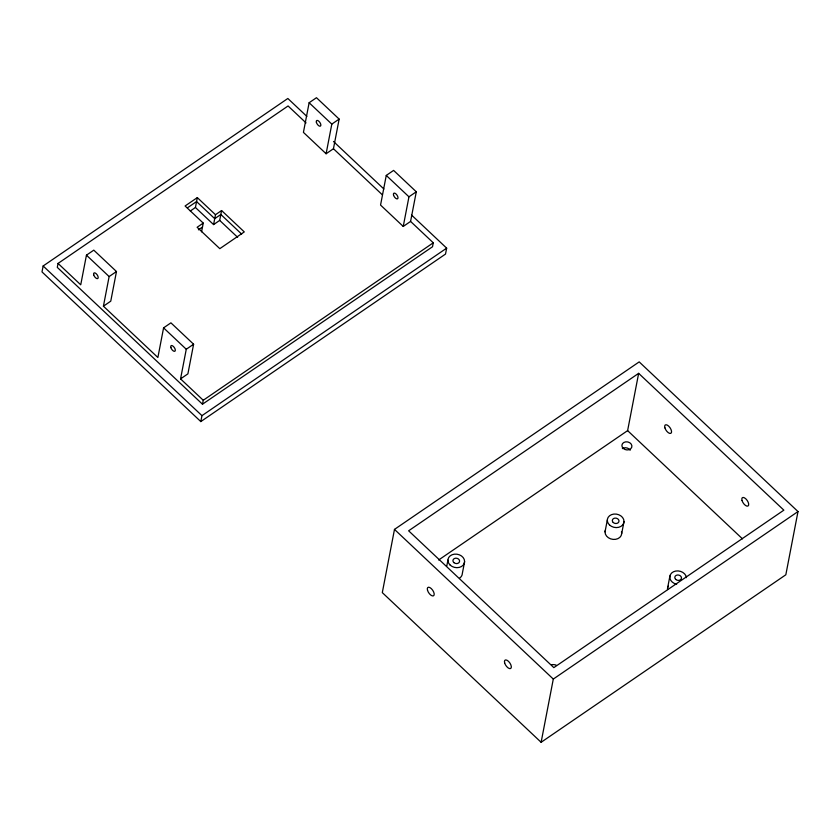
<?xml version="1.0" encoding="UTF-8"?>
<svg xmlns="http://www.w3.org/2000/svg" width="840" height="840" viewBox="0 0 840 840"><rect width="100%" height="100%" fill="white"/><g stroke="black" fill="none" stroke-linecap="round" stroke-linejoin="round"><path stroke-width="1.26" d="M306.863 116.403L287.847 98.48L43.145 265.986L42 271.919L200.812 421.575L445.515 254.069L446.659 248.147L411.474 214.988M306.033 122.892L288.078 105.966L58.055 263.424L57.288 267.382L202.482 404.208L432.516 246.75L433.272 242.802L410.582 221.424L416.294 191.793L393.603 170.405L386.264 175.434L380.552 205.065L403.242 226.443L410.582 221.424M202.482 404.208L203.249 400.26L180.558 378.882L187.898 373.853L193.609 344.221L170.919 322.844L163.579 327.863L157.878 357.504L103.425 306.191L110.764 301.161L116.477 271.53L93.786 250.152L86.447 255.171L80.734 284.812L58.055 263.424M103.425 306.191L109.127 276.56L116.477 271.53M195.426 207.491L197.327 197.61L215.481 214.715L213.581 224.595L195.426 207.491L190.334 210.987M201.569 231.788L203.249 223.094L185.094 205.989L197.327 197.61M180.558 378.882L186.27 349.251L193.609 344.221M213.581 224.595L219.691 220.406L221.592 210.536L244.283 231.914L219.817 248.661L197.127 227.283L203.249 223.094M200.812 421.575L201.957 415.653L446.659 248.147M309.131 102.742L303.419 132.374L326.109 153.752L333.449 148.733L339.15 119.091L316.47 97.713L309.131 102.742L331.81 124.12L326.109 153.752M403.242 226.443L408.954 196.812L416.294 191.793M394.485 529.399L382.305 592.62L541.118 742.287L785.831 574.78L798 511.56L639.188 361.893L394.485 529.399L553.298 679.067L541.118 742.287M446.786 565.992L447.93 560.07M464.604 561.708L462.315 573.562A8.4 6.72 10.9 0 1 459.648 578.088M605.042 531.836L607.32 519.981M438.638 559.997L627.617 430.626L638.652 373.338L783.856 510.163L553.833 667.632L408.629 530.796L638.652 373.338M621.716 533.474L623.994 521.619M667.643 587.8L669.921 575.946M187.394 207.847L196.571 201.569L214.715 218.673L220.836 214.484L241.637 234.077M331.81 124.12L339.15 119.091M215.481 214.715L221.592 210.536M198.408 229.834L202.482 227.041M203.249 400.26L433.272 242.802M553.298 679.067L798 511.56M386.264 175.434L408.954 196.812M333.491 141.498L383.891 189M333.449 148.733L382.263 194.733M627.617 430.626L742.455 538.839M219.691 220.406L237.657 237.332M86.447 255.171L109.127 276.56M163.579 327.863L186.27 349.251M43.145 265.986L201.957 415.653M622.367 448.602A5.04 4.032 10.9 0 1 630.189 450.209M621.505 531.699A8.4 6.72 10.9 0 1 613.063 539.396A8.4 6.72 10.9 0 1 605.409 530.124M667.538 589.565A8.4 6.72 10.9 0 1 668.294 586.163M676.673 584.251A8.4 6.72 10.9 0 1 669.827 576.534A8.4 6.72 10.9 0 1 678.153 570.927A8.4 6.72 10.9 0 1 686.448 577.668M551.807 664.661A8.4 6.72 10.9 0 1 556.122 665.091M623.238 448.392A5.04 4.032 10.9 0 0 631.691 447.394A5.04 4.032 10.9 0 0 625.8 441.84A5.04 4.032 10.9 0 0 623.238 448.392M450.145 565.078A8.4 6.72 10.9 0 0 464.237 563.42A8.4 6.72 10.9 0 0 454.409 554.169A8.4 6.72 10.9 0 0 450.145 565.078M453.82 562.558A3.36 2.688 10.9 0 0 459.449 561.908A3.36 2.688 10.9 0 0 455.522 558.201A3.36 2.688 10.9 0 0 453.82 562.558M609.536 524.99A8.4 6.72 10.9 0 0 623.626 523.341A8.4 6.72 10.9 0 0 613.809 514.08A8.4 6.72 10.9 0 0 609.536 524.99M613.211 522.48A3.36 2.688 10.9 0 0 618.849 521.819A3.36 2.688 10.9 0 0 614.912 518.112A3.36 2.688 10.9 0 0 613.211 522.48M675.686 579.369A3.36 2.688 10.9 0 0 681.324 578.707A3.36 2.688 10.9 0 0 677.397 575.001A3.36 2.688 10.9 0 0 675.686 579.369M170.867 347.571A3.36 1.575 55.6 0 0 174.793 351.278A3.36 1.575 55.6 0 0 173.397 346.458A3.36 1.575 55.6 0 0 170.867 347.571M93.734 274.88A3.36 1.575 55.6 0 0 97.661 278.586A3.36 1.575 55.6 0 0 96.264 273.767A3.36 1.575 55.6 0 0 93.734 274.88M393.55 195.143A3.36 1.575 55.6 0 0 397.478 198.839A3.36 1.575 55.6 0 0 396.081 194.03A3.36 1.575 55.6 0 0 393.55 195.143M316.418 122.441A3.36 1.575 55.6 0 0 320.344 126.147A3.36 1.575 55.6 0 0 318.948 121.338A3.36 1.575 55.6 0 0 316.418 122.441M504.661 662.991A5.04 2.363 55.6 0 0 510.552 668.546A5.04 2.363 55.6 0 0 508.463 661.322A5.04 2.363 55.6 0 0 504.661 662.991M427.518 590.3A5.04 2.363 55.6 0 0 433.419 595.854A5.04 2.363 55.6 0 0 431.33 588.63A5.04 2.363 55.6 0 0 427.518 590.3M664.902 427.865A5.04 2.363 55.6 0 0 670.803 433.356A5.04 2.363 55.6 0 0 668.65 426.111A5.04 2.363 55.6 0 0 664.902 427.865M742.025 500.514A5.04 2.363 55.6 0 0 747.915 506.069A5.04 2.363 55.6 0 0 745.825 498.844A5.04 2.363 55.6 0 0 742.025 500.514"/></g></svg>
